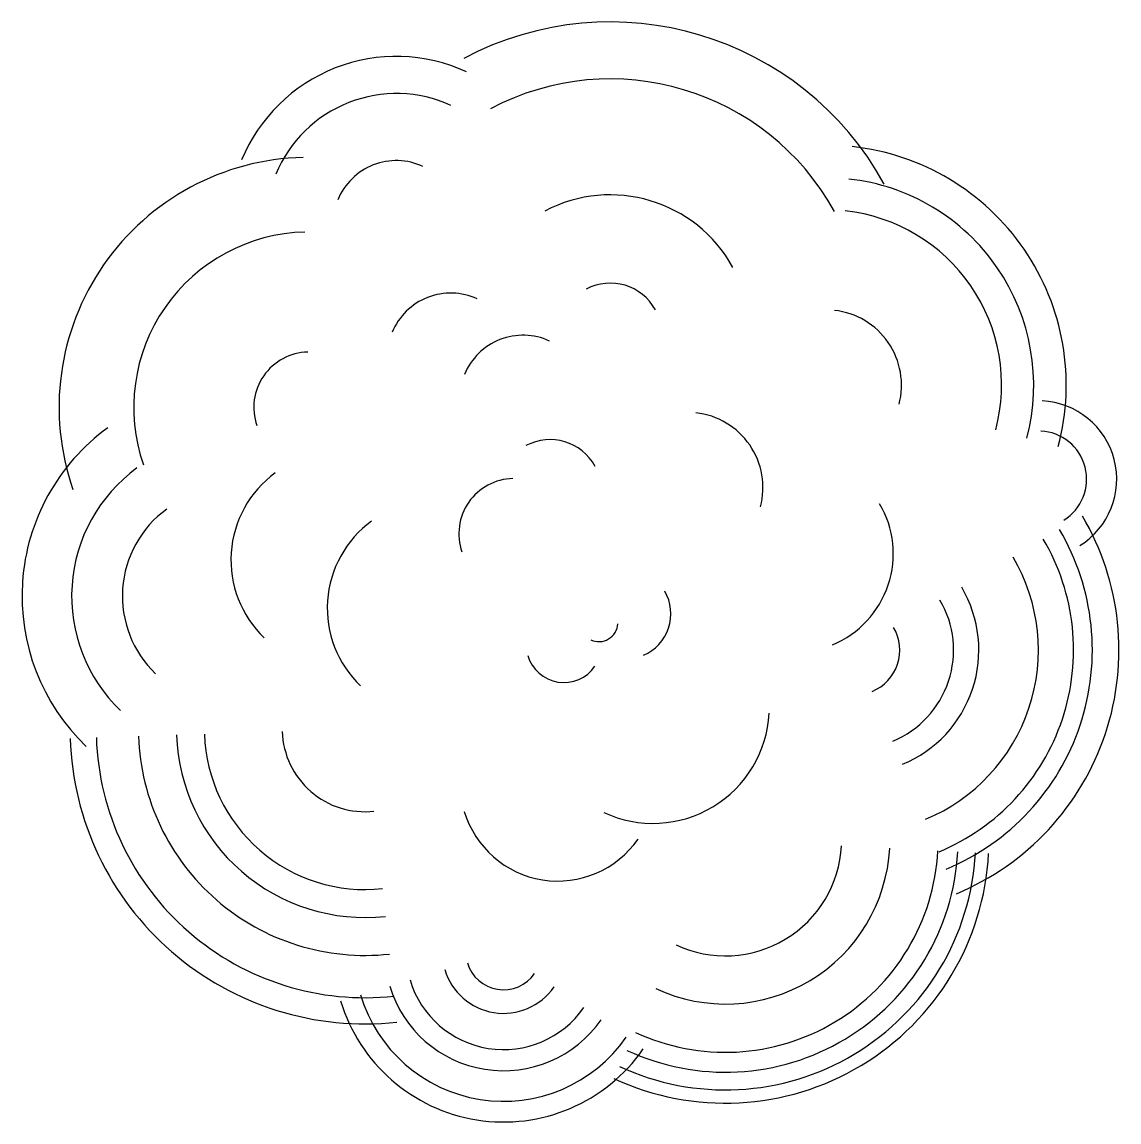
# Model space of a CAD drawing. Extents: x -3.11 to 3.1, y -3.12 to 3.11.
import ezdxf

# ---------------------------------------------------------------- set-up
doc = ezdxf.new("R2010")
doc.units = 0
doc.header["$LTSCALE"] = 1.2
doc.layers.get('0').update_dxf_attribs({"linetype": 'CONTINUOUS'})

msp = doc.modelspace()

# ---------------------------------------------------------------- linework, layer by layer
at = {"color": 0}
for centre, radius, start, end in [((0.22, 1.3375), 1.7689, 28.76712, 117.91866), ((-0.9898, 1.9637), 0.948, 65.30247, 157.56336), ((0.22, 1.3375), 1.4465, 28.76712, 117.91866), ((-0.9898, 1.9637), 0.7379, 65.30247, 157.56336), ((1.4426, 1.0515), 1.3576, 345.17951, 83.81544), ((-1.4841, 0.9256), 1.4149, 91.36556, 199.15235), ((-0.9898, 1.9637), 0.3584, 65.30247, 157.56336), ((1.4426, 1.0515), 1.1732, 345.17951, 83.81544), ((0.22, 1.3375), 0.7907, 28.76712, 117.91866), ((1.4426, 1.0515), 0.9916, 345.17951, 83.81544), ((-1.4841, 0.9256), 0.9922, 91.36556, 199.15235), ((0.22, 1.3375), 0.291, 28.76712, 117.91866), ((-0.6828, 1.2138), 0.3584, 65.30247, 157.56336), ((1.4426, 1.0515), 0.4253, 345.17951, 83.81544), ((-0.2735, 0.9755), 0.3584, 65.30247, 157.56336), ((-1.4841, 0.9256), 0.3128, 91.36556, 199.15235), ((2.6426, 0.5191), 0.443, 301.86358, 87.21264), ((0.6583, 0.4718), 0.4253, 345.17951, 83.81544), ((-1.9311, -0.1426), 1.1774, 126.02452, 226.27005), ((2.6426, 0.5191), 0.2728, 301.86358, 87.21264), ((-0.1206, 0.4517), 0.291, 28.76712, 117.91866), ((-1.9311, -0.1426), 0.8965, 126.02452, 226.27005), ((-1.3171, 0.062), 0.6093, 126.02452, 226.27005), ((-0.324, 0.21), 0.3128, 91.36556, 199.15235), ((1.2637, 0.0973), 0.5576, 292.61038, 30.50757), ((-1.9311, -0.1426), 0.6093, 126.02452, 226.27005), ((-0.7719, -0.2106), 0.6093, 126.02452, 226.27005), ((1.605, -0.448), 1.4934, 292.61038, 30.50757), ((1.605, -0.448), 1.3427, 292.61038, 30.50757), ((1.605, -0.448), 1.2365, 292.61038, 30.50757), ((1.605, -0.448), 1.0374, 292.61038, 30.50757), ((0.3098, -0.2433), 0.2533, 292.61038, 30.50757), ((1.605, -0.448), 0.7004, 292.61038, 30.50757), ((1.605, -0.448), 0.5576, 292.61038, 30.50757), ((0.1556, -0.2931), 0.1074, 244.97763, 356.97436), ((1.605, -0.448), 0.2533, 292.61038, 30.50757), ((-0.0423, -0.4175), 0.2139, 196.70038, 325.20472), ((0.4619, -0.7704), 0.6584, 244.97763, 356.97436), ((-1.1678, -0.8945), 1.0667, 181.82426, 276.21713), ((-1.1678, -0.8945), 0.9087, 181.82426, 276.21713), ((-1.1678, -0.8945), 0.4684, 181.82426, 276.21713), ((-1.1678, -0.8945), 1.669, 181.82426, 276.21713), ((-1.1678, -0.8945), 1.5209, 181.82426, 276.21713), ((-1.1678, -0.8945), 1.2815, 181.82426, 276.21713), ((-0.0767, -1.2026), 0.5526, 196.70038, 325.20472), ((0.8712, -1.5203), 0.6584, 244.97763, 356.97436), ((0.8712, -1.5203), 1.4918, 244.97763, 356.97436), ((0.8712, -1.5203), 1.4168, 244.97763, 356.97436), ((0.8712, -1.5203), 1.3167, 244.97763, 356.97436), ((0.8712, -1.5203), 1.2041, 244.97763, 356.97436), ((0.8712, -1.5203), 0.931, 244.97763, 356.97436), ((-0.3837, -2.1564), 0.2139, 196.70038, 325.20472), ((-0.3837, -2.1564), 0.3477, 196.70038, 325.20472), ((-0.3837, -2.1564), 0.6725, 196.70038, 325.20472), ((-0.3837, -2.1564), 0.5526, 196.70038, 325.20472), ((-0.3837, -2.1564), 0.8453, 196.70038, 325.20472), ((-0.3837, -2.1564), 0.9624, 196.70038, 325.20472)]:
    msp.add_arc(centre, radius, start, end, dxfattribs=at)

doc.saveas('drawing.dxf')
